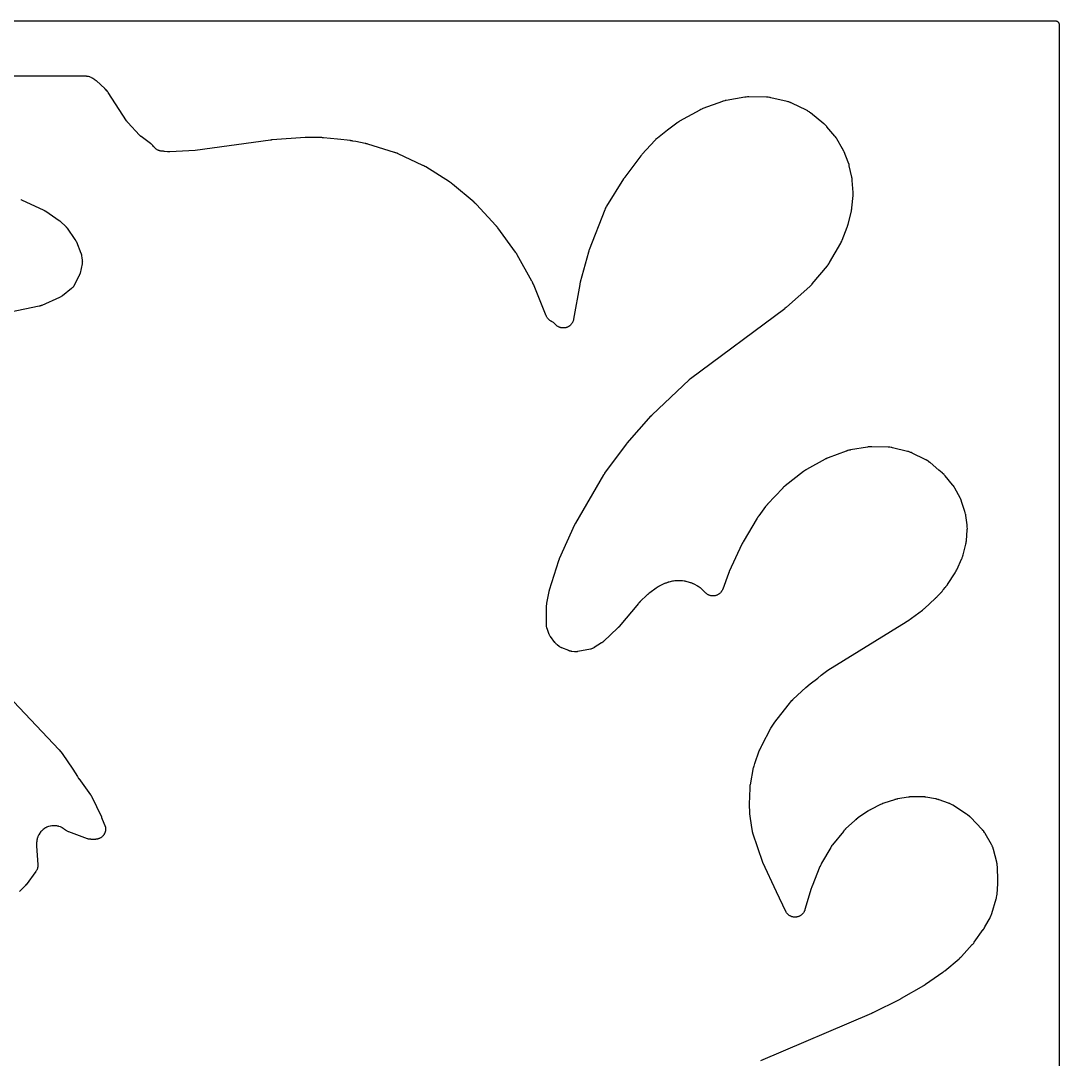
# Model space of a CAD drawing. Header units: millimetres. Extents: x 0 to 300, y 0 to 300.
# Drawn here: x 150 to 300.1, y 150 to 300.1 of the extents above; entities that cross this region are included whole.
import ezdxf

# ---------------------------------------------------------------- set-up
doc = ezdxf.new("R2010")
doc.units = ezdxf.units.MM
doc.layers.add('CUT', color=7, linetype='CONTINUOUS')

msp = doc.modelspace()

# ---------------------------------------------------------------- linework, layer by layer
at = {"layer": 'CUT'}
for points in [[(140.0684, 300.0625), (193.3882, 300.0625), (298.533, 300.0625), (298.5625, 300.0625), (299.4478, 300.0625), (299.5212, 300.0589), (299.5794, 300.0503), (299.6365, 300.036), (299.6918, 300.0162), (299.745, 299.991), (299.7954, 299.9608), (299.8427, 299.9257), (299.8863, 299.8863), (299.9257, 299.8427), (299.9608, 299.7954), (299.991, 299.745), (300.0162, 299.6918), (300.036, 299.6365), (300.0503, 299.5794), (300.0589, 299.5212), (300.0625, 299.4478), (300.0625, 298.5625), (300.0625, 1.467)], [(256.9613, 149.8044), (272.9662, 156.6636), (272.9734, 156.6667), (273.0235, 156.689), (273.0313, 156.6925), (273.0934, 156.7212), (273.1009, 156.7247), (273.1497, 156.748), (273.1576, 156.7519), (277.0629, 158.6903), (277.071, 158.6944), (277.1275, 158.7235), (277.1362, 158.7281), (277.2061, 158.7656), (277.2145, 158.7702), (277.2693, 158.8007), (277.2782, 158.8058), (280.485, 160.6652), (280.4954, 160.6714), (280.5629, 160.7124), (280.5732, 160.7188), (280.6568, 160.7719), (280.667, 160.7786), (280.7328, 160.8222), (280.7428, 160.829), (283.2593, 162.5746), (283.2707, 162.5827), (283.3444, 162.6364), (283.3556, 162.6448), (283.4466, 162.7144), (283.4576, 162.7231), (283.5287, 162.7802), (283.5396, 162.7891), (285.5924, 164.5183), (285.6071, 164.531), (285.7012, 164.6157), (285.7155, 164.6289), (285.83, 164.7389), (285.8439, 164.7526), (285.9323, 164.8432), (285.9456, 164.8573), (287.5046, 166.5615), (287.5167, 166.5751), (287.5937, 166.6646), (287.6054, 166.6786), (287.6986, 166.7938), (287.7098, 166.8081), (287.7813, 166.9021), (287.7921, 166.9168), (289.0925, 168.7393), (289.1028, 168.7542), (289.1681, 168.8517), (289.1779, 168.8669), (289.2561, 168.9917), (289.2654, 169.0072), (289.3247, 169.1085), (289.3336, 169.1242), (290.0588, 170.4538), (290.0659, 170.4673), (290.1112, 170.5556), (290.118, 170.5693), (290.1439, 170.6231), (290.1564, 170.6509), (290.2333, 170.8339), (290.2444, 170.8624), (290.2646, 170.9185), (290.2696, 170.9329), (290.301, 171.0272), (290.3056, 171.0417), (290.9565, 173.1789), (290.961, 173.1944), (290.9887, 173.2952), (290.9928, 173.3108), (291.0079, 173.3718), (291.0147, 173.4033), (291.0539, 173.6087), (291.0591, 173.6405), (291.0675, 173.7028), (291.0694, 173.7187), (291.0807, 173.8228), (291.0822, 173.8388), (291.2034, 175.333), (291.2046, 175.3516), (291.2107, 175.4725), (291.2113, 175.4911), (291.2142, 175.643), (291.2142, 175.6616), (291.2127, 175.7827), (291.2122, 175.8013), (291.1242, 177.8358), (291.1233, 177.8511), (291.1164, 177.9508), (291.1152, 177.9661), (291.1095, 178.0258), (291.1058, 178.0564), (291.0768, 178.2539), (291.0716, 178.2842), (291.0598, 178.3431), (291.0566, 178.3581), (291.0346, 178.4555), (291.031, 178.4705), (290.5699, 180.2896), (290.5664, 180.3027), (290.5428, 180.3879), (290.539, 180.401), (290.5236, 180.4519), (290.5151, 180.4777), (290.4572, 180.6422), (290.4368, 180.6927), (290.3641, 180.8512), (290.3522, 180.8757), (290.3279, 180.923), (290.3215, 180.935), (290.2793, 181.0127), (290.2727, 181.0246), (289.3566, 182.6232), (289.3504, 182.6338), (289.3093, 182.7022), (289.3028, 182.7127), (289.2773, 182.7534), (289.2638, 182.7739), (289.1745, 182.9037), (289.1451, 182.943), (289.0455, 183.0651), (289.0296, 183.0838), (288.9977, 183.1197), (288.9895, 183.1289), (288.9353, 183.1875), (288.9269, 183.1965), (287.2313, 184.9588), (287.2191, 184.9711), (287.1387, 185.05), (287.1261, 185.062), (287.0765, 185.1079), (287.0504, 185.1307), (286.8767, 185.2738), (286.8493, 185.2951), (286.7947, 185.335), (286.7806, 185.345), (286.6878, 185.4089), (286.6734, 185.4185), (284.6953, 186.6964), (284.6806, 186.7055), (284.5846, 186.7637), (284.5697, 186.7725), (284.5111, 186.8057), (284.4805, 186.8219), (284.2793, 186.9212), (284.2479, 186.9356), (284.1858, 186.9619), (284.1698, 186.9684), (284.0652, 187.0092), (284.049, 187.0153), (282.6962, 187.4986), (282.6841, 187.5028), (282.6047, 187.5293), (282.5924, 187.5332), (282.5443, 187.5481), (282.5196, 187.5552), (282.3577, 187.5978), (282.3327, 187.6038), (282.2835, 187.6145), (282.2709, 187.6171), (282.1888, 187.6331), (282.1761, 187.6355), (280.7939, 187.8748), (280.7812, 187.8769), (280.6986, 187.8894), (280.6859, 187.8912), (280.6361, 187.8976), (280.6105, 187.9003), (280.4441, 187.9147), (280.4184, 187.9163), (280.3682, 187.9185), (280.3554, 187.9189), (280.2719, 187.9207), (280.259, 187.9208), (278.7895, 187.9209), (278.777, 187.9208), (278.6959, 187.9191), (278.6834, 187.9187), (278.6347, 187.9167), (278.6097, 187.9151), (278.4481, 187.9016), (278.4233, 187.899), (278.3749, 187.893), (278.3625, 187.8913), (278.2823, 187.8795), (278.2699, 187.8776), (276.7055, 187.6149), (276.6948, 187.613), (276.6207, 187.5992), (276.6097, 187.597), (276.5613, 187.587), (276.5381, 187.5818), (276.3939, 187.5461), (276.3718, 187.5401), (276.3336, 187.5291), (276.3233, 187.526), (276.2521, 187.5041), (276.2405, 187.5004), (274.7402, 187.0047), (274.7197, 186.9975), (274.5878, 186.9485), (274.5676, 186.9406), (274.4044, 186.8733), (274.3845, 186.8646), (274.2564, 186.8063), (274.2368, 186.7969), (272.8419, 186.0994), (272.823, 186.0896), (272.7017, 186.0235), (272.6832, 186.013), (272.5341, 185.9247), (272.516, 185.9135), (272.3996, 185.8389), (272.3819, 185.8272), (270.9267, 184.82), (270.91, 184.8079), (270.8024, 184.7279), (270.7861, 184.7153), (270.6547, 184.6103), (270.6389, 184.5972), (270.5371, 184.51), (270.5216, 184.4963), (269.1914, 183.2744), (269.1836, 183.2672), (269.13, 183.2161), (269.1221, 183.2084), (269.0875, 183.1743), (269.0712, 183.1576), (268.9715, 183.0511), (268.9564, 183.0344), (268.9308, 183.0049), (268.9239, 182.9968), (268.8769, 182.9407), (268.8693, 182.9315), (267.3126, 180.9977), (267.306, 180.9892), (267.26, 180.93), (267.2532, 180.9211), (267.2238, 180.8816), (267.21, 180.8623), (267.1263, 180.7405), (267.1137, 180.7214), (267.0926, 180.688), (267.0869, 180.6789), (267.0484, 180.6155), (267.0423, 180.6051), (265.7221, 178.3291), (265.7117, 178.3105), (265.6468, 178.1888), (265.6371, 178.1699), (265.5611, 178.0144), (265.5521, 177.9951), (265.4959, 177.8691), (265.4876, 177.8495), (264.3384, 175.0052), (264.3331, 174.9917), (264.2999, 174.9035), (264.295, 174.8899), (264.256, 174.7782), (264.2514, 174.7645), (264.2225, 174.6748), (264.2183, 174.6609), (263.3207, 171.6236), (263.3073, 171.5822), (263.2811, 171.5069), (263.2485, 171.4263), (263.2242, 171.3737), (263.184, 171.2966), (263.1548, 171.2466), (263.1073, 171.1737), (263.0734, 171.1268), (263.0191, 171.0588), (262.9808, 171.0154), (262.9202, 170.953), (262.8779, 170.9134), (262.8115, 170.8572), (262.7656, 170.8219), (262.6941, 170.7723), (262.645, 170.7417), (262.5691, 170.6992), (262.5172, 170.6734), (262.4376, 170.6385), (262.3835, 170.6178), (262.3008, 170.5908), (262.245, 170.5754), (262.1601, 170.5565), (262.103, 170.5466), (262.0167, 170.5359), (261.9589, 170.5316), (261.872, 170.5293), (261.8141, 170.5306), (261.7273, 170.5367), (261.6698, 170.5436), (261.5841, 170.558), (261.5275, 170.5704), (261.4435, 170.5931), (261.3884, 170.6109), (261.307, 170.6415), (261.2539, 170.6646), (261.1758, 170.7029), (261.1251, 170.731), (261.0512, 170.7767), (261.0034, 170.8095), (260.9342, 170.8622), (260.8899, 170.8995), (260.8261, 170.9586), (260.7856, 171), (260.7278, 171.065), (260.6914, 171.11), (260.6913, 171.1101), (260.6722, 171.1572), (260.6672, 171.1692), (260.6249, 171.2671), (260.6196, 171.279), (260.5843, 171.3562), (260.5787, 171.3681), (259.2086, 174.1959), (257.2359, 178.4219), (255.8001, 182.6672), (255.7971, 182.6762), (255.7916, 182.6932), (255.7841, 182.7173), (255.7751, 182.7477), (255.7675, 182.775), (255.761, 182.7998), (255.7579, 182.8119), (255.7566, 182.8173), (255.7502, 182.845), (255.7369, 182.9073), (255.7297, 182.9444), (255.7272, 182.9592), (255.7257, 182.9685), (255.6465, 183.465), (255.3601, 185.4396), (255.3601, 185.4398), (255.3598, 185.4467), (255.3532, 185.5807), (255.2902, 186.8779), (255.3859, 189.1573), (255.4238, 189.6432), (255.4289, 189.6723), (255.9066, 192.1348), (255.9097, 192.1501), (255.9173, 192.1858), (255.9207, 192.201), (255.9249, 192.2193), (255.9285, 192.2344), (255.9313, 192.2456), (255.9453, 192.2895), (255.9483, 192.2986), (255.9638, 192.3472), (256.0901, 192.7413), (256.7203, 194.5818), (256.786, 194.7101), (257.0598, 195.2443), (257.0989, 195.3205), (258.3801, 197.8202), (258.9779, 198.7169), (260.8851, 201.1719), (261.4334, 201.8214), (261.442, 201.8314), (261.4623, 201.8548), (261.4711, 201.8647), (261.4819, 201.8768), (261.4908, 201.8866), (261.5118, 201.9093), (261.5208, 201.919), (261.5356, 201.9344), (261.5443, 201.9435), (261.5855, 201.984), (261.5985, 201.9968), (261.6065, 202.0046), (261.6354, 202.0331), (263.4542, 203.7337), (264.0829, 204.2289), (265.1733, 205.0877), (265.6749, 205.4828), (266.6255, 206.2315), (277.9342, 213.1876), (277.9446, 213.1941), (278.0122, 213.2377), (278.0226, 213.2445), (278.1063, 213.3008), (278.1165, 213.3079), (278.1169, 213.3082), (278.1243, 213.3133), (278.1936, 213.3619), (278.2041, 213.3695), (280.2903, 214.9037), (280.3027, 214.913), (280.3822, 214.9747), (280.3943, 214.9844), (280.4921, 215.0644), (280.504, 215.0744), (280.5802, 215.1401), (280.5918, 215.1504), (282.1452, 216.5612), (282.1573, 216.5725), (282.2351, 216.6472), (282.2469, 216.6588), (282.3419, 216.7552), (282.3533, 216.7672), (282.4269, 216.846), (282.438, 216.8583), (282.6734, 217.1251), (282.842, 217.2847), (282.8532, 217.2955), (282.9247, 217.3668), (282.9356, 217.3779), (282.9775, 217.4218), (282.9983, 217.4449), (283.1299, 217.5981), (283.1495, 217.6222), (283.1866, 217.6702), (283.1959, 217.6826), (283.2556, 217.7641), (283.2646, 217.7768), (283.3245, 217.8632), (283.5736, 218.1456), (283.5879, 218.1624), (283.6787, 218.2733), (283.6924, 218.2907), (283.8011, 218.4339), (283.8141, 218.4517), (283.8965, 218.569), (283.9089, 218.5873), (285.0023, 220.2718), (285.008, 220.2807), (285.0472, 220.3435), (285.053, 220.353), (285.0779, 220.3946), (285.0895, 220.4149), (285.1595, 220.5429), (285.17, 220.5628), (285.1874, 220.5978), (285.1921, 220.6073), (285.2236, 220.6733), (285.2286, 220.6841), (285.2404, 220.71), (285.2467, 220.7232), (285.2524, 220.7354), (285.9827, 222.3471), (285.988, 222.3593), (286.0138, 222.4196), (286.0221, 222.4391), (286.0272, 222.4513), (286.0464, 222.4994), (286.0558, 222.5242), (286.1128, 222.6868), (286.121, 222.712), (286.136, 222.7616), (286.1397, 222.7744), (286.1627, 222.8574), (286.1661, 222.8702), (286.5614, 224.426), (286.5644, 224.4384), (286.5832, 224.5193), (286.5859, 224.5318), (286.5889, 224.5462), (286.5907, 224.5539), (286.5934, 224.5662), (286.6035, 224.6142), (286.6081, 224.6389), (286.6348, 224.7999), (286.6384, 224.8247), (286.6444, 224.8734), (286.6458, 224.8859), (286.6541, 224.9671), (286.6552, 224.9796), (286.7745, 226.4538), (286.7756, 226.4699), (286.7813, 226.5746), (286.7819, 226.5907), (286.7836, 226.6537), (286.7836, 226.686), (286.778, 226.8955), (286.7765, 226.9239), (286.7748, 226.9797), (286.7729, 227.0122), (286.7676, 227.0755), (286.766, 227.0917), (286.7542, 227.1969), (286.7522, 227.2131), (286.5603, 228.5868), (286.5584, 228.5998), (286.5448, 228.6838), (286.5425, 228.6967), (286.5333, 228.747), (286.528, 228.7727), (286.4898, 228.9385), (286.4834, 228.9639), (286.4698, 229.0132), (286.4661, 229.0258), (286.4417, 229.1073), (286.4378, 229.1198), (286.4356, 229.1265), (285.963, 230.5849), (285.9586, 230.598), (285.9288, 230.6832), (285.9241, 230.6962), (285.905, 230.7469), (285.8947, 230.7727), (285.8235, 230.9383), (285.8119, 230.9635), (285.7883, 231.0123), (285.7821, 231.0247), (285.7408, 231.1049), (285.7343, 231.1172), (284.9737, 232.5149), (284.9731, 232.5159), (284.9661, 232.5284), (284.9197, 232.609), (284.9124, 232.6213), (284.8834, 232.6691), (284.8679, 232.6932), (284.7639, 232.8474), (284.7473, 232.8707), (284.7138, 232.9155), (284.7051, 232.9269), (284.6477, 233.0001), (284.6387, 233.0112), (283.5655, 234.3135), (283.5568, 234.3239), (283.4991, 234.3907), (283.4901, 234.4009), (283.4546, 234.4402), (283.4452, 234.4502), (283.4329, 234.4637), (283.4138, 234.4839), (283.2863, 234.612), (283.2662, 234.6313), (283.2262, 234.668), (283.2158, 234.6773), (283.1477, 234.7368), (283.1371, 234.7459), (282.6688, 235.1366), (281.3898, 236.2149), (281.376, 236.2263), (281.285, 236.2985), (281.2708, 236.3094), (281.215, 236.351), (281.1857, 236.3715), (281.1288, 236.4089), (281.1092, 236.4225), (280.9967, 236.4957), (280.9917, 236.499), (280.9908, 236.4996), (280.9157, 236.5484), (280.8854, 236.5669), (280.8252, 236.6012), (280.8096, 236.6097), (280.7076, 236.6639), (280.6918, 236.672), (278.8105, 237.6003), (278.7954, 237.6075), (278.6968, 237.6528), (278.6815, 237.6596), (278.6215, 237.6851), (278.5904, 237.6973), (278.3864, 237.7711), (278.3547, 237.7816), (278.2923, 237.8003), (278.2762, 237.8049), (278.1714, 237.8332), (278.1552, 237.8373), (278.1493, 237.8387), (275.9838, 238.3587), (275.9686, 238.3621), (275.8698, 238.3832), (275.8545, 238.3862), (275.7948, 238.3973), (275.7641, 238.4022), (275.5639, 238.4288), (275.533, 238.4321), (275.4725, 238.4369), (275.457, 238.438), (275.3561, 238.4435), (275.3405, 238.4441), (272.9781, 238.5111), (272.9772, 238.5111), (272.9622, 238.5113), (272.8646, 238.5117), (272.8495, 238.5115), (272.7909, 238.5102), (272.7609, 238.5088), (272.5663, 238.4948), (272.5364, 238.4919), (272.4782, 238.4848), (272.4633, 238.4828), (272.3667, 238.4685), (272.3519, 238.4661), (269.8857, 238.0378), (269.8722, 238.0353), (269.7846, 238.018), (269.7711, 238.0152), (269.7187, 238.0036), (269.7178, 238.0034), (269.6848, 237.9961), (269.658, 237.9894), (269.4848, 237.9425), (269.4583, 237.9347), (269.407, 237.9182), (269.3939, 237.9138), (269.3091, 237.8845), (269.2961, 237.8798), (266.6619, 236.8985), (266.6521, 236.8947), (266.5833, 236.8677), (266.5731, 236.8636), (266.5284, 236.8451), (266.5071, 236.8357), (266.375, 236.7749), (266.3548, 236.7652), (266.3201, 236.7476), (266.3107, 236.7427), (266.2462, 236.7086), (266.2358, 236.703), (263.5183, 235.1965), (263.5087, 235.191), (263.4417, 235.1522), (263.4318, 235.1464), (263.3883, 235.1201), (263.3676, 235.107), (263.2405, 235.0228), (263.2211, 235.0094), (263.188, 234.9856), (263.179, 234.979), (263.1178, 234.9332), (263.1079, 234.9256), (260.4762, 232.8698), (260.4677, 232.863), (260.4084, 232.8149), (260.3996, 232.8076), (260.3613, 232.7753), (260.3432, 232.7594), (260.2322, 232.6579), (260.2153, 232.6419), (260.1867, 232.6136), (260.179, 232.6059), (260.1262, 232.5519), (260.1178, 232.543), (257.9129, 230.1895), (257.9013, 230.1768), (257.8272, 230.093), (257.816, 230.0799), (257.726, 229.9721), (257.7152, 229.9587), (257.646, 229.8708), (257.6356, 229.8571), (256.6336, 228.5057), (256.6247, 228.4933), (256.5679, 228.4126), (256.5594, 228.4001), (256.4907, 228.297), (256.4825, 228.2842), (256.4299, 228.2007), (256.4219, 228.1878), (254.3866, 224.7673), (254.3789, 224.7539), (254.3297, 224.6662), (254.3224, 224.6526), (254.2635, 224.5411), (254.2565, 224.5273), (254.2119, 224.4373), (254.2053, 224.4233), (252.3815, 220.4851), (252.3766, 220.4742), (252.3452, 220.4028), (252.3405, 220.3917), (252.3029, 220.3012), (252.2984, 220.2901), (252.2699, 220.2174), (252.2657, 220.2062), (251.432, 217.9481), (251.416, 217.9078), (251.3849, 217.8346), (251.3472, 217.7566), (251.3196, 217.7058), (251.2746, 217.6318), (251.2422, 217.5839), (251.1902, 217.5145), (251.1534, 217.47), (251.095, 217.4059), (251.0541, 217.3652), (250.9898, 217.307), (250.9451, 217.2704), (250.8755, 217.2187), (250.8275, 217.1866), (250.7532, 217.1418), (250.7024, 217.1144), (250.6242, 217.0771), (250.5709, 217.0547), (250.4895, 217.025), (250.4343, 217.0079), (250.3504, 216.9862), (250.2938, 216.9744), (250.2082, 216.9609), (250.1508, 216.9546), (250.0642, 216.9494), (250.0065, 216.9487), (249.9198, 216.9519), (249.8623, 216.9567), (249.7763, 216.9682), (249.7195, 216.9786), (249.6351, 216.9983), (249.5795, 217.0141), (249.4974, 217.0418), (249.4436, 217.0629), (249.3645, 217.0984), (249.313, 217.1245), (249.2377, 217.1675), (249.189, 217.1985), (249.1181, 217.2485), (249.0726, 217.284), (249.0069, 217.3406), (248.9493, 217.3953), (248.9185, 217.4259), (248.9183, 217.4262), (248.9182, 217.4263), (248.9161, 217.4284), (248.8823, 217.4638), (248.8724, 217.4739), (248.5025, 217.8427), (248.4923, 217.8526), (248.4248, 217.9168), (248.4143, 217.9265), (248.3729, 217.9641), (248.3512, 217.9828), (248.2094, 218.0994), (248.1635, 218.1337), (248.0112, 218.2363), (247.9871, 218.2517), (247.9393, 218.2807), (247.9269, 218.288), (247.8462, 218.3344), (247.8337, 218.3413), (247.3096, 218.626), (247.2942, 218.634), (247.1936, 218.6849), (247.178, 218.6926), (247.1167, 218.7214), (247.0849, 218.7352), (246.8758, 218.8192), (246.8432, 218.8312), (246.779, 218.8527), (246.7625, 218.858), (246.6546, 218.8908), (246.6379, 218.8956), (246.1404, 219.0312), (246.1225, 219.0358), (246.0063, 219.0636), (245.9884, 219.0677), (245.9181, 219.0822), (245.8819, 219.0886), (245.6455, 219.1227), (245.609, 219.1269), (245.5375, 219.1328), (245.5192, 219.134), (245.3998, 219.1401), (245.3814, 219.1408), (244.9123, 219.1506), (244.8993, 219.1507), (244.8151, 219.1506), (244.8021, 219.1505), (244.7514, 219.1493), (244.7255, 219.1482), (244.5597, 219.1373), (244.5081, 219.1317), (244.3438, 219.1065), (244.3183, 219.102), (244.2685, 219.0922), (244.2559, 219.0895), (244.1736, 219.0714), (244.1609, 219.0684), (243.6573, 218.946), (243.642, 218.942), (243.5427, 218.9151), (243.5275, 218.9108), (243.4684, 218.893), (243.4383, 218.8831), (243.2448, 218.8138), (243.2153, 218.8023), (243.1583, 218.7785), (243.1438, 218.7722), (243.0501, 218.7299), (243.0357, 218.7233), (242.2721, 218.3548), (242.2718, 218.3547), (242.2717, 218.3546), (242.2599, 218.3488), (242.1837, 218.3099), (242.1721, 218.3038), (242.1274, 218.2798), (242.1046, 218.2669), (241.9586, 218.18), (241.9364, 218.1661), (241.8937, 218.1381), (241.8829, 218.1308), (241.8128, 218.0826), (241.8021, 218.0751), (240.8914, 217.4191), (240.8828, 217.4128), (240.8231, 217.3682), (240.8143, 217.3615), (240.7757, 217.3315), (240.7575, 217.3167), (240.6452, 217.2223), (240.6282, 217.2074), (240.5991, 217.181), (240.5913, 217.1737), (240.5377, 217.1233), (240.5291, 217.115), (239.5135, 216.1202), (239.503, 216.1096), (239.4357, 216.0403), (239.4255, 216.0295), (239.3432, 215.9405), (239.3332, 215.9294), (239.2694, 215.8569), (239.2598, 215.8456), (236.4951, 212.5401), (236.4863, 212.5297), (236.4655, 212.5055), (236.4564, 212.4952), (236.4454, 212.4827), (236.4362, 212.4726), (236.4146, 212.4491), (236.4053, 212.4391), (236.3887, 212.4215), (236.3792, 212.4116), (236.3569, 212.3887), (236.3473, 212.379), (236.3355, 212.3673), (236.3257, 212.3577), (236.3028, 212.3355), (236.2929, 212.3261), (234.199, 210.3648), (234.1912, 210.3577), (234.1783, 210.3458), (234.1464, 210.318), (234.0914, 210.2722), (234.0667, 210.2524), (234.064, 210.2503), (234.0386, 210.2314), (233.9805, 210.1896), (233.9456, 210.1657), (233.9309, 210.1561), (233.922, 210.1504), (232.8587, 209.4766), (232.8498, 209.471), (232.8419, 209.4662), (232.7902, 209.4365), (232.7136, 209.396), (232.6245, 209.3549), (232.5638, 209.3308), (232.4707, 209.2996), (232.3871, 209.2766), (232.3292, 209.2627), (232.3201, 209.2608), (232.3098, 209.2588), (230.5191, 208.9132), (230.5079, 208.9111), (230.4892, 208.9078), (230.4439, 208.9008), (230.3845, 208.8932), (230.3047, 208.8866), (230.2245, 208.8836), (230.1444, 208.8841), (230.0846, 208.8871), (230.039, 208.8906), (230.0201, 208.8926), (230.0087, 208.8938), (229.6141, 208.9392), (229.6044, 208.9404), (229.5882, 208.9424), (229.5495, 208.9481), (229.499, 208.9567), (229.432, 208.9708), (229.3653, 208.9875), (229.2995, 209.0066), (229.2509, 209.0228), (229.214, 209.036), (229.1988, 209.0418), (229.1897, 209.0453), (228.207, 209.4326), (228.1974, 209.4365), (228.1815, 209.443), (228.1436, 209.4595), (228.0944, 209.4822), (228.0299, 209.5152), (227.9667, 209.5509), (227.9051, 209.5889), (227.8602, 209.6193), (227.8264, 209.6432), (227.8126, 209.6535), (227.8044, 209.6597), (227.5222, 209.8748), (227.5139, 209.8812), (227.5001, 209.892), (227.4677, 209.9185), (227.426, 209.9543), (227.3724, 210.0043), (227.3206, 210.0567), (227.2712, 210.111), (227.2359, 210.153), (227.2097, 210.1858), (227.1991, 210.1996), (227.1928, 210.208), (226.5375, 211.0885), (226.5308, 211.0976), (226.5197, 211.1129), (226.494, 211.1504), (226.4615, 211.2003), (226.4211, 211.2688), (226.3837, 211.3393), (226.3495, 211.4112), (226.3264, 211.466), (226.3097, 211.5083), (226.3033, 211.5261), (226.2994, 211.5368), (226.0486, 212.2538), (226.0454, 212.263), (226.0426, 212.2712), (226.0265, 212.3242), (226.0055, 212.402), (225.9862, 212.4911), (225.9763, 212.551), (225.9661, 212.6417), (225.9612, 212.7221), (225.9595, 212.7775), (225.9595, 212.7861), (225.9596, 212.7959), (225.9903, 215.5506), (225.9905, 215.5608), (225.9908, 215.5777), (225.9927, 215.6185), (225.9974, 215.6874), (225.9999, 215.7178), (226.0003, 215.721), (226.0039, 215.7514), (226.0132, 215.8198), (226.0197, 215.8601), (226.0227, 215.8768), (226.0246, 215.8868), (226.3516, 217.5657), (226.3542, 217.5784), (226.3604, 217.6081), (226.3632, 217.6209), (226.3667, 217.6363), (226.3696, 217.649), (226.3767, 217.6786), (226.3799, 217.6912), (226.3856, 217.7135), (226.3889, 217.7261), (226.3968, 217.7554), (226.4003, 217.768), (226.4047, 217.7832), (226.4084, 217.7957), (226.4172, 217.8248), (226.421, 217.8372), (227.7715, 222.0815), (227.7756, 222.0938), (227.7852, 222.1226), (227.7894, 222.135), (227.7947, 222.15), (227.7991, 222.1622), (227.8095, 222.1907), (227.8141, 222.2029), (227.8224, 222.2245), (227.8271, 222.2366), (227.8384, 222.2648), (227.8433, 222.2768), (227.8494, 222.2915), (227.8545, 222.3035), (227.8666, 222.3314), (227.8719, 222.3433), (230.086, 227.2511), (230.0909, 227.2618), (230.1025, 227.2867), (230.1076, 227.2973), (230.1138, 227.3102), (230.119, 227.3207), (230.1312, 227.3452), (230.1365, 227.3557), (230.1461, 227.3742), (230.1515, 227.3846), (230.1644, 227.4088), (230.17, 227.4191), (230.1769, 227.4317), (230.1826, 227.442), (230.1961, 227.4658), (230.202, 227.476), (234.2705, 234.4484), (234.2767, 234.4589), (234.2912, 234.4831), (234.2976, 234.4934), (234.3053, 234.506), (234.3118, 234.5162), (234.327, 234.54), (234.3336, 234.5502), (234.3454, 234.5681), (234.3521, 234.5782), (234.368, 234.6016), (234.3748, 234.6116), (234.3833, 234.6237), (234.3903, 234.6336), (234.4068, 234.6566), (234.4139, 234.6663), (237.5189, 238.8728), (237.5246, 238.8804), (237.538, 238.8981), (237.5437, 238.9057), (237.5508, 238.9149), (237.5567, 238.9224), (237.5704, 238.9398), (237.5764, 238.9473), (237.587, 238.9604), (237.593, 238.9678), (237.6071, 238.9849), (237.6132, 238.9923), (237.6206, 239.0011), (237.6268, 239.0084), (237.6413, 239.0252), (237.6475, 239.0324), (241.0933, 242.9576), (241.1, 242.9651), (241.1157, 242.9826), (241.1225, 242.99), (241.1308, 242.9991), (241.1376, 243.0065), (241.1537, 243.0236), (241.1606, 243.0309), (241.173, 243.0438), (241.18, 243.051), (241.1965, 243.0677), (241.2036, 243.0749), (241.2123, 243.0836), (241.2194, 243.0906), (241.2363, 243.107), (241.2435, 243.114), (246.5712, 248.1866), (246.5811, 248.1959), (246.6045, 248.2174), (246.6145, 248.2266), (246.6269, 248.2377), (246.6371, 248.2467), (246.6611, 248.2675), (246.6714, 248.2764), (246.6899, 248.2919), (246.7004, 248.3006), (246.725, 248.3207), (246.7356, 248.3293), (246.7486, 248.3396), (246.7593, 248.348), (246.7845, 248.3673), (246.7954, 248.3755), (260.3916, 258.4946), (260.4014, 258.5021), (260.465, 258.5514), (260.4747, 258.5591), (260.5532, 258.6228), (260.5628, 258.6307), (260.6242, 258.6826), (260.6336, 258.6907), (264.0216, 261.6765), (264.0298, 261.6838), (264.0865, 261.7357), (264.0949, 261.7435), (264.1314, 261.7782), (264.1486, 261.7952), (264.254, 261.9037), (264.2699, 261.9208), (264.297, 261.9509), (264.3042, 261.9592), (264.3539, 262.0166), (264.3619, 262.026), (266.5575, 264.6713), (266.5656, 264.6812), (266.6171, 264.7461), (266.625, 264.7562), (266.6551, 264.7959), (266.6702, 264.8165), (266.7648, 264.9525), (266.7789, 264.9738), (266.8056, 265.0159), (266.8123, 265.0267), (266.8552, 265.0976), (266.8617, 265.1086), (268.4825, 267.9218), (268.4877, 267.9312), (268.5239, 267.9967), (268.5293, 268.0065), (268.5522, 268.0499), (268.5628, 268.0711), (268.6266, 268.2041), (268.636, 268.2248), (268.6517, 268.261), (268.6559, 268.2709), (268.6841, 268.3393), (268.6886, 268.3505), (269.4152, 270.2188), (269.4218, 270.2366), (269.4629, 270.353), (269.4689, 270.371), (269.5158, 270.5185), (269.5213, 270.5367), (269.5549, 270.6555), (269.5598, 270.6738), (270.0279, 272.5518), (270.0305, 272.5625), (270.0478, 272.6378), (270.0502, 272.6491), (270.0606, 272.6987), (270.0652, 272.7226), (270.0903, 272.8727), (270.0937, 272.896), (270.0989, 272.9364), (270.1002, 272.9473), (270.1084, 273.0233), (270.1097, 273.0356), (270.2641, 274.7915), (270.265, 274.8023), (270.2702, 274.8774), (270.2709, 274.8886), (270.2734, 274.938), (270.2741, 274.9618), (270.2758, 275.1102), (270.2756, 275.1331), (270.2746, 275.1729), (270.2742, 275.1836), (270.2708, 275.2581), (270.2702, 275.2702), (270.1589, 276.978), (270.1581, 276.9886), (270.152, 277.0621), (270.151, 277.0731), (270.1461, 277.1212), (270.1433, 277.1444), (270.1231, 277.2883), (270.1195, 277.3104), (270.1127, 277.3487), (270.1107, 277.3591), (270.0966, 277.4307), (270.0942, 277.4423), (269.7293, 279.1161), (269.7265, 279.1283), (269.7076, 279.2069), (269.7046, 279.219), (269.6922, 279.2661), (269.6854, 279.2901), (269.638, 279.4448), (269.6302, 279.4684), (269.614, 279.5143), (269.6097, 279.526), (269.5812, 279.6018), (269.5767, 279.6134), (268.9729, 281.1217), (268.9688, 281.1316), (268.9396, 281.2008), (268.9352, 281.2111), (268.9152, 281.2561), (268.9052, 281.2776), (268.84, 281.4103), (268.8295, 281.4306), (268.8107, 281.4654), (268.8055, 281.4748), (268.7691, 281.5395), (268.7631, 281.5499), (267.9096, 282.997), (267.9033, 283.0074), (267.8619, 283.0744), (267.8554, 283.0847), (267.8297, 283.1245), (267.8161, 283.1446), (267.7254, 283.2734), (267.711, 283.293), (267.6822, 283.3306), (267.6747, 283.3402), (267.6255, 283.4017), (267.6178, 283.4111), (266.496, 284.7574), (266.4865, 284.7685), (266.4241, 284.8398), (266.4144, 284.8507), (266.3758, 284.8926), (266.3556, 284.9136), (266.2207, 285.0467), (266.1995, 285.0667), (266.157, 285.1047), (266.1461, 285.1143), (266.0739, 285.1758), (266.0627, 285.1851), (264.134, 286.75), (264.1207, 286.7606), (264.0331, 286.8276), (264.0194, 286.8378), (263.9657, 286.8765), (263.9376, 286.8956), (263.7518, 287.0143), (263.7227, 287.0318), (263.6649, 287.0642), (263.65, 287.0723), (263.5523, 287.1236), (263.5372, 287.1313), (261.4305, 288.1626), (261.4149, 288.17), (261.3126, 288.2164), (261.2968, 288.2234), (261.2347, 288.2495), (261.2024, 288.2619), (260.9909, 288.3368), (260.958, 288.3473), (260.8933, 288.3661), (260.8766, 288.3707), (260.7679, 288.3989), (260.7512, 288.403), (258.4079, 288.939), (258.3928, 288.9422), (258.2941, 288.9621), (258.2788, 288.965), (258.2193, 288.9754), (258.1886, 288.98), (257.9888, 289.0044), (257.958, 289.0074), (257.8976, 289.0116), (257.8822, 289.0125), (257.7816, 289.0169), (257.7661, 289.0174), (255.2287, 289.0638), (255.2143, 289.0638), (255.1208, 289.0633), (255.1064, 289.0631), (255.0503, 289.0614), (255.0215, 289.0598), (254.8352, 289.0453), (254.8065, 289.0424), (254.7508, 289.0354), (254.7365, 289.0334), (254.6441, 289.0195), (254.6299, 289.0171), (251.9143, 288.541), (251.9012, 288.5385), (251.8169, 288.5218), (251.8039, 288.5191), (251.7534, 288.5079), (251.7277, 288.5016), (251.5616, 288.4571), (251.5362, 288.4497), (251.4869, 288.4341), (251.4743, 288.43), (251.3928, 288.4023), (251.3804, 288.3979), (248.5591, 287.3678), (248.5487, 287.3639), (248.4762, 287.3359), (248.4654, 287.3316), (248.4182, 287.3123), (248.3957, 287.3026), (248.2565, 287.2389), (248.2352, 287.2286), (248.1986, 287.2101), (248.1887, 287.205), (248.1208, 287.1691), (248.1098, 287.1631), (245.2039, 285.5466), (245.2038, 285.5466), (245.1946, 285.5413), (245.1304, 285.5042), (245.1209, 285.4985), (245.0793, 285.4734), (245.0595, 285.4609), (244.9376, 285.3805), (244.919, 285.3677), (244.8872, 285.345), (244.8786, 285.3387), (244.8197, 285.2951), (244.8102, 285.2879), (243.4641, 284.2476), (242.0008, 283.1161), (241.9905, 283.108), (241.9247, 283.0547), (241.9147, 283.0465), (241.8759, 283.0137), (241.8564, 282.9965), (241.7322, 282.8819), (241.7135, 282.8639), (241.6777, 282.8279), (241.6686, 282.8185), (241.6103, 282.7573), (241.6015, 282.7478), (241.6014, 282.7477), (239.8177, 280.7907), (239.8085, 280.7803), (239.7491, 280.7121), (239.7401, 280.7015), (239.6677, 280.6142), (239.6589, 280.6034), (239.6028, 280.5326), (239.5943, 280.5216), (237.295, 277.4742), (237.2871, 277.4635), (237.2367, 277.3936), (237.2291, 277.3827), (237.1678, 277.2935), (237.1604, 277.2825), (237.1131, 277.2104), (237.106, 277.1992), (234.6542, 273.2706), (234.6469, 273.2586), (234.6004, 273.18), (234.5933, 273.1678), (234.5665, 273.1199), (234.5533, 273.095), (234.4715, 272.9317), (234.4595, 272.9063), (234.4373, 272.8561), (234.4317, 272.8431), (234.3966, 272.7587), (234.3914, 272.7457), (232.1505, 266.976), (232.1452, 266.9617), (232.1116, 266.8682), (232.1066, 266.8538), (232.0674, 266.7354), (232.0628, 266.7208), (232.034, 266.6258), (232.0298, 266.6111), (230.8443, 262.3039), (230.8408, 262.2902), (230.8185, 262.2015), (230.8153, 262.1878), (230.79, 262.0757), (230.7871, 262.0619), (230.7691, 261.9721), (230.7665, 261.9583), (229.8785, 256.9271), (229.8697, 256.8833), (229.8514, 256.8034), (229.8272, 256.7173), (229.8083, 256.6608), (229.7756, 256.5775), (229.7512, 256.5232), (229.7104, 256.4436), (229.6807, 256.392), (229.6322, 256.3168), (229.5975, 256.2684), (229.5418, 256.1984), (229.5025, 256.1537), (229.4401, 256.0896), (229.3965, 256.049), (229.3281, 255.9914), (229.2807, 255.9553), (229.2069, 255.9048), (229.1562, 255.8736), (229.0777, 255.8307), (229.0241, 255.8047), (228.9418, 255.7697), (228.8859, 255.7492), (228.8005, 255.7226), (228.7428, 255.7077), (228.6552, 255.6897), (228.5963, 255.6806), (228.5074, 255.6714), (228.4479, 255.6682), (228.3584, 255.6679), (228.299, 255.6706), (228.2099, 255.6791), (228.151, 255.6878), (228.0632, 255.7051), (228.0055, 255.7195), (227.9199, 255.7455), (227.8638, 255.7656), (227.7812, 255.8), (227.7274, 255.8255), (227.6486, 255.8679), (227.5977, 255.8987), (227.5235, 255.9487), (227.4758, 255.9843), (227.4069, 256.0415), (227.3465, 256.0968), (227.3143, 256.1279), (227.2053, 256.2383), (227.1606, 256.2792), (227.013, 256.4013), (226.9644, 256.4375), (226.8029, 256.5455), (226.7773, 256.5617), (226.7265, 256.5921), (226.7134, 256.5997), (226.6393, 256.6416), (226.6114, 256.6587), (226.6041, 256.6631), (226.5447, 256.6984), (226.471, 256.7475), (226.4233, 256.7829), (226.3543, 256.8394), (226.3103, 256.8794), (226.2473, 256.9425), (226.2074, 256.9866), (226.1509, 257.0557), (226.1157, 257.1035), (226.0663, 257.1778), (226.036, 257.2288), (225.9942, 257.3077), (225.9596, 257.3817), (225.9417, 257.4226), (224.0701, 262.0054), (224.0629, 262.0222), (224.0148, 262.1306), (224.0071, 262.1471), (223.9426, 262.2812), (223.9344, 262.2975), (223.8798, 262.4028), (223.8711, 262.4189), (221.7386, 266.2366), (221.7297, 266.2521), (221.6701, 266.3517), (221.6607, 266.3669), (221.5822, 266.4896), (221.5724, 266.5045), (221.507, 266.6004), (221.4967, 266.615), (218.9476, 270.1224), (218.937, 270.1365), (218.8669, 270.2273), (218.8559, 270.2411), (218.7646, 270.3523), (218.7532, 270.3658), (218.6778, 270.4522), (218.6661, 270.4654), (215.859, 273.5022), (215.8458, 273.5159), (215.759, 273.604), (215.7455, 273.6174), (215.6331, 273.7244), (215.6192, 273.7373), (215.527, 273.8197), (215.5126, 273.8322), (212.3662, 276.4706), (212.3508, 276.4831), (212.2497, 276.5623), (212.234, 276.5743), (212.1039, 276.6695), (212.0878, 276.6809), (211.9817, 276.7533), (211.9652, 276.7642), (208.5465, 278.9362), (208.5299, 278.9464), (208.4206, 279.0109), (208.4036, 279.0206), (208.264, 279.0971), (208.2467, 279.1062), (208.1335, 279.1635), (208.1159, 279.172), (204.5118, 280.8503), (204.511, 280.8507), (204.4922, 280.8591), (204.3689, 280.9114), (204.3497, 280.9191), (204.1929, 280.9794), (204.1735, 280.9865), (204.0469, 281.0303), (204.0273, 281.0367), (200.1515, 282.2287), (200.1371, 282.2329), (200.0431, 282.2592), (200.0286, 282.2631), (199.9099, 282.2932), (199.8972, 282.2963), (199.8721, 282.3026), (199.8574, 282.3061), (199.7615, 282.3278), (199.7467, 282.331), (198.4231, 282.5952), (197.9901, 282.6822), (197.9767, 282.6847), (197.8894, 282.7002), (197.8811, 282.7016), (197.8652, 282.7044), (197.8518, 282.7066), (197.7424, 282.7233), (197.729, 282.7252), (197.6415, 282.7366), (197.6281, 282.7382), (195.7742, 282.9366), (193.7291, 283.1569), (193.715, 283.1582), (193.6234, 283.1659), (193.6093, 283.1669), (193.4942, 283.1739), (193.48, 283.1746), (193.4703, 283.1749), (193.4684, 283.175), (193.4543, 283.1757), (193.3625, 283.179), (193.3484, 283.1793), (192.2766, 283.1926), (191.4519, 283.2033), (191.439, 283.2034), (191.3549, 283.2027), (191.3446, 283.2025), (191.3316, 283.2023), (191.3187, 283.2021), (191.2139, 283.1989), (191.201, 283.1984), (191.1176, 283.194), (191.1047, 283.1932), (186.3274, 282.8422), (186.3186, 282.8414), (186.2575, 282.836), (186.2481, 282.8351), (186.172, 282.8272), (186.1628, 282.8262), (186.1027, 282.819), (186.0929, 282.8177), (175.1871, 281.3272), (171.5408, 281.1352), (171.527, 281.1346), (171.4949, 281.1334), (171.4811, 281.133), (171.4643, 281.1326), (171.4575, 281.1325), (171.4477, 281.1325), (171.432, 281.1326), (171.3955, 281.1332), (171.3799, 281.1336), (171.3547, 281.1344), (171.3391, 281.1351), (171.3027, 281.137), (171.287, 281.1379), (171.268, 281.1392), (171.2524, 281.1404), (171.216, 281.1435), (171.2005, 281.145), (170.7555, 281.191), (170.7407, 281.1924), (170.6447, 281.1999), (170.63, 281.2009), (170.5722, 281.204), (170.5426, 281.2049), (170.5026, 281.205), (170.4564, 281.2064), (170.3718, 281.2111), (170.2799, 281.221), (170.2191, 281.2307), (170.1287, 281.25), (170.0693, 281.2659), (169.9814, 281.2943), (169.9239, 281.3162), (169.8393, 281.3535), (169.7843, 281.3812), (169.7041, 281.427), (169.6522, 281.4601), (169.5771, 281.5139), (169.5289, 281.5522), (169.4597, 281.6134), (169.4157, 281.6565), (169.3531, 281.7245), (169.299, 281.7896), (169.2704, 281.8259), (169.2403, 281.8662), (169.2029, 281.9114), (169.0779, 282.0485), (169.0363, 282.0899), (168.8965, 282.2159), (168.8742, 282.235), (168.8298, 282.2712), (168.8183, 282.2804), (168.743, 282.3389), (168.7313, 282.3477), (167.4203, 283.3149), (167.4119, 283.3212), (167.3979, 283.3317), (167.3649, 283.358), (167.31, 283.4036), (167.2861, 283.4243), (167.2836, 283.4265), (167.2604, 283.448), (167.2088, 283.4974), (167.1791, 283.5273), (167.167, 283.54), (167.1598, 283.5477), (165.4805, 285.3584), (165.474, 285.3655), (165.4634, 285.3772), (165.4384, 285.4059), (165.3971, 285.4554), (165.3792, 285.4777), (165.3773, 285.4801), (165.3601, 285.5029), (165.322, 285.5549), (165.3002, 285.5861), (165.2914, 285.5993), (165.2861, 285.6072), (162.6182, 289.6926), (162.6112, 289.7031), (162.5649, 289.7708), (162.5577, 289.7811), (162.529, 289.8212), (162.5139, 289.8414), (162.4145, 289.9689), (162.3818, 290.0073), (162.272, 290.126), (162.2544, 290.1441), (162.2195, 290.1789), (162.2104, 290.1877), (162.1511, 290.2442), (162.1419, 290.2528), (160.9196, 291.3689), (160.9093, 291.3781), (160.8413, 291.4373), (160.8307, 291.4463), (160.7891, 291.481), (160.7673, 291.4982), (160.6255, 291.6055), (160.5797, 291.6369), (160.4306, 291.7294), (160.3822, 291.7564), (160.2252, 291.8347), (160.1744, 291.8571), (160.0109, 291.9205), (159.9583, 291.9382), (159.7895, 291.9863), (159.7355, 291.999), (159.5631, 292.0312), (159.5081, 292.0389), (159.3311, 292.0553), (159.3034, 292.0573), (159.2492, 292.0598), (159.2354, 292.0603), (159.1452, 292.0623), (159.1313, 292.0625), (148.8725, 292.0625)], [(149.9911, 274.2294), (150.0041, 274.2228), (150.089, 274.1812), (150.1022, 274.1749), (153.3488, 272.6803), (153.3574, 272.6763), (153.3709, 272.6699), (153.4048, 272.6529), (153.4615, 272.6232), (153.4864, 272.6095), (153.4882, 272.6085), (153.5128, 272.5941), (153.5674, 272.5608), (153.5994, 272.5404), (153.6119, 272.532), (153.6197, 272.5267), (155.5639, 271.1967), (155.5716, 271.1914), (155.5836, 271.1829), (155.6026, 271.1692), (155.6307, 271.1485), (155.6542, 271.1306), (155.6735, 271.1152), (155.6832, 271.1075), (155.6874, 271.1041), (155.7089, 271.086), (155.7565, 271.0448), (155.7842, 271.0198), (155.7949, 271.0096), (155.8017, 271.0032), (156.4552, 270.3746), (156.463, 270.367), (156.4753, 270.355), (156.5055, 270.3237), (156.5552, 270.2698), (156.5769, 270.2454), (156.5784, 270.2436), (156.5991, 270.2185), (156.6448, 270.1611), (156.671, 270.1264), (156.6811, 270.1125), (156.6874, 270.1036), (157.8329, 268.4701), (157.8402, 268.4596), (157.8516, 268.4428), (157.8792, 268.3997), (157.9236, 268.3257), (157.9426, 268.2923), (157.9439, 268.2901), (157.9615, 268.2559), (157.9995, 268.1784), (158.0206, 268.1318), (158.0285, 268.1131), (158.0334, 268.1013), (158.6963, 266.4607), (158.6997, 266.4521), (158.7051, 266.4386), (158.7132, 266.417), (158.7176, 266.405), (158.7374, 266.3436), (158.7487, 266.3056), (158.7494, 266.3031), (158.7591, 266.2646), (158.7789, 266.1777), (158.7891, 266.1259), (158.7926, 266.1053), (158.7947, 266.0922), (158.8348, 265.8277), (158.8829, 265.4817), (158.8842, 265.4717), (158.885, 265.4655), (158.8905, 265.4084), (158.8957, 265.3258), (158.8967, 265.2313), (158.894, 265.1685), (158.8851, 265.0745), (158.873, 264.9926), (158.8628, 264.9362), (158.8615, 264.9301), (158.8593, 264.9202), (158.5634, 263.6085), (158.4374, 263.2453), (158.4322, 263.2301), (158.4274, 263.2164), (158.4254, 263.2107), (158.417, 263.1934), (158.4098, 263.1794), (158.4052, 263.1706), (157.6498, 261.7427), (157.645, 261.7338), (157.642, 261.7283), (157.6129, 261.6786), (157.5686, 261.6083), (157.5149, 261.5322), (157.5104, 261.5271), (157.4444, 261.4594), (157.3834, 261.4032), (157.34, 261.3656), (157.3351, 261.3616), (157.3272, 261.3553), (156.007, 260.3091), (155.5886, 260.064), (153.0276, 258.9349), (153.0168, 258.9302), (152.9997, 258.9229), (152.9559, 258.9056), (152.8813, 258.8784), (152.8479, 258.867), (152.8455, 258.8662), (152.8117, 258.8561), (152.7352, 258.8348), (152.6895, 258.8234), (152.6713, 258.8193), (152.6598, 258.8168), (146.4182, 257.513)], [(148.9456, 201.7124), (155.564, 194.7315), (155.9918, 194.1902), (157.5417, 191.9333), (158.1742, 190.87), (158.1816, 190.8579), (158.2306, 190.7798), (158.2382, 190.7679), (158.302, 190.6713), (158.31, 190.6596), (158.3626, 190.5839), (158.3708, 190.5724), (160.0958, 188.2122), (160.1295, 188.158), (160.1408, 188.1391), (160.1572, 188.1096), (160.1945, 188.0391), (160.21, 188.0085), (161.6506, 185.0178), (161.653, 185.0117), (161.6691, 184.9706), (161.6759, 184.9533), (162.2273, 183.5461), (162.2355, 183.4984), (162.2462, 183.4096), (162.2504, 183.3502), (162.2523, 183.2607), (162.2506, 183.2012), (162.2435, 183.112), (162.2359, 183.0529), (162.2201, 182.9648), (162.2066, 182.9068), (162.1821, 182.8208), (162.1629, 182.7644), (162.13, 182.6812), (162.1053, 182.627), (162.0643, 182.5475), (162.0344, 182.4959), (161.9856, 182.4209), (161.9507, 182.3726), (161.8948, 182.3028), (161.8553, 182.2582), (161.7927, 182.1943), (161.7489, 182.1539), (161.6803, 182.0965), (161.6328, 182.0606), (161.5588, 182.0103), (161.5079, 181.9793), (161.4293, 181.9366), (161.3756, 181.9109), (161.2931, 181.8762), (161.2371, 181.8559), (161.1516, 181.8295), (161.0938, 181.8149), (161.0061, 181.7972), (160.9472, 181.7883), (160.8582, 181.7795), (160.7763, 181.7754), (160.7316, 181.7743), (160.1746, 181.7742), (160.1649, 181.7743), (160.1589, 181.7744), (160.1038, 181.7766), (160.0246, 181.7823), (159.9346, 181.7934), (159.8751, 181.8038), (159.7867, 181.8238), (159.7102, 181.8453), (159.6577, 181.8618), (159.652, 181.8638), (159.6428, 181.867), (156.939, 182.8403), (156.929, 182.844), (156.9284, 182.8442), (156.8736, 182.8667), (156.7917, 182.9036), (156.7023, 182.9501), (156.6459, 182.9835), (156.5633, 183.0389), (156.4905, 183.0937), (156.4516, 183.1247), (156.4174, 183.1537), (156.406, 183.163), (156.3611, 183.1991), (156.3377, 183.2169), (156.1848, 183.3278), (156.1355, 183.36), (155.9747, 183.454), (155.9224, 183.4812), (155.7532, 183.559), (155.6985, 183.581), (155.5224, 183.6418), (155.4659, 183.6583), (155.2847, 183.7016), (155.2268, 183.7124), (155.0422, 183.7377), (154.9835, 183.7428), (154.7974, 183.7499), (154.7385, 183.7493), (154.5526, 183.738), (154.494, 183.7316), (154.31, 183.7022), (154.2524, 183.69), (154.0722, 183.6427), (154.016, 183.625), (153.8414, 183.5602), (153.7872, 183.5371), (153.6198, 183.4555), (153.5681, 183.4271), (153.4095, 183.3295), (153.3608, 183.2962), (153.2125, 183.1836), (153.1674, 183.1457), (153.0309, 183.019), (152.9897, 182.9768), (152.8662, 182.8373), (152.8294, 182.7914), (152.7202, 182.6404), (152.688, 182.5911), (152.5942, 182.4302), (152.567, 182.3779), (152.4894, 182.2086), (152.4675, 182.1539), (152.4069, 181.9777), (152.3904, 181.9212), (152.3468, 181.7374), (152.3406, 181.7086), (152.3301, 181.652), (152.3276, 181.6375), (152.3124, 181.543), (152.3102, 181.5284), (152.2979, 181.4381), (152.296, 181.4228), (152.2851, 181.323), (152.2836, 181.3076), (152.2785, 181.2475), (152.2768, 181.2167), (152.2703, 181.0161), (152.2701, 180.9852), (152.2713, 180.925), (152.2718, 180.9095), (152.2763, 180.8092), (152.2772, 180.7938), (152.4649, 178.1475), (152.467, 178.1021), (152.4687, 178.0188), (152.4659, 177.928), (152.461, 177.8677), (152.4491, 177.7776), (152.4382, 177.7181), (152.4173, 177.6296), (152.4004, 177.5715), (152.3706, 177.4856), (152.348, 177.4295), (152.3097, 177.3471), (152.2815, 177.2935), (152.2351, 177.2154), (152.1891, 177.146), (152.163, 177.1088), (150.768, 175.2216), (150.7625, 175.2144), (150.7539, 175.2029), (150.74, 175.1849), (150.7189, 175.1584), (150.7006, 175.1362), (150.685, 175.1179), (150.6772, 175.1088), (150.6737, 175.1047), (150.6555, 175.0845), (150.6138, 175.0396), (150.5886, 175.0134), (150.5784, 175.0033), (150.572, 174.9969), (149.8099, 174.2538)]]:
    msp.add_lwpolyline(points, dxfattribs=at)

doc.saveas('drawing.dxf')
